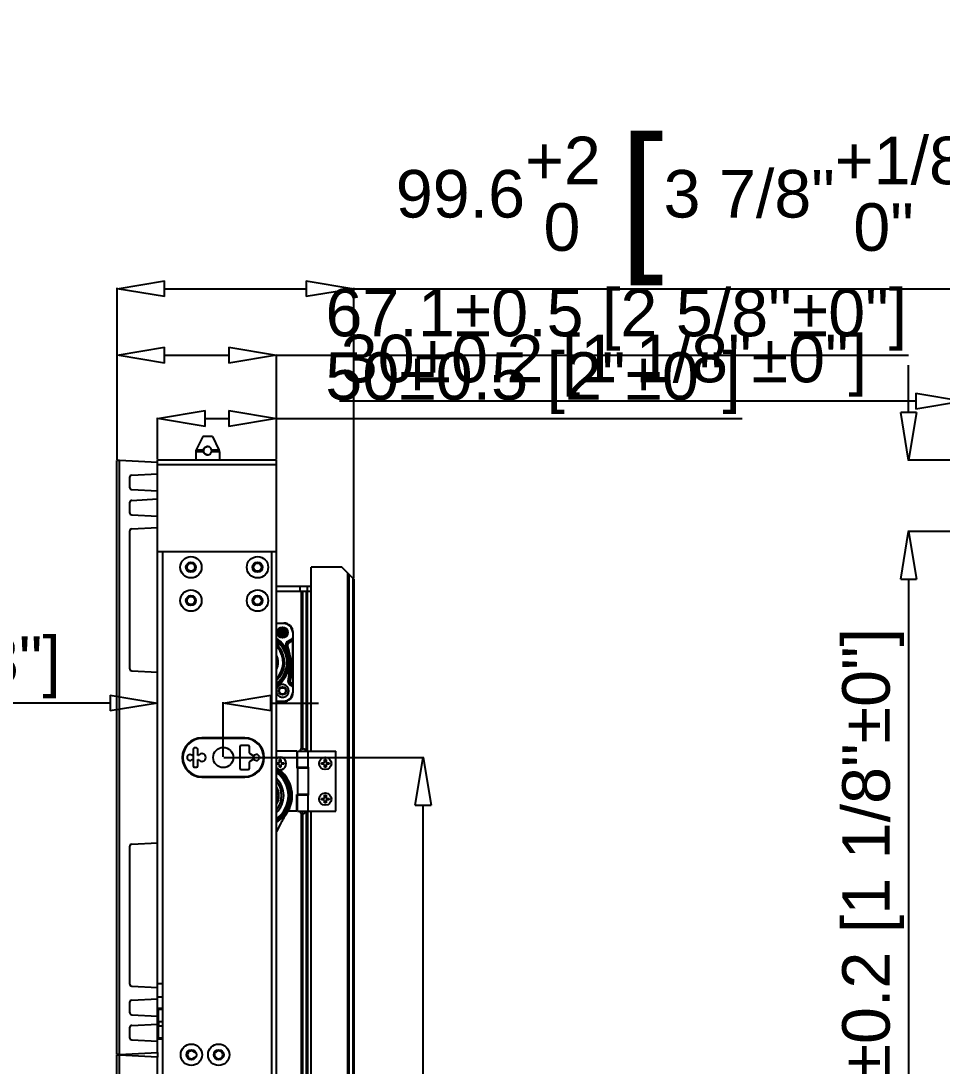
# Model space of a CAD drawing. Header units: millimetres. Extents: x -3132 to 28633, y 682 to 5849.
# Drawn here: x 2883.7 to 3271.2, y 2321.5 to 2761 of the extents above; entities that cross this region are included whole.
import ezdxf

# ---------------------------------------------------------------- set-up
doc = ezdxf.new("R2010")
doc.units = ezdxf.units.MM
doc.styles.get("Standard").update_dxf_attribs({"font": 'arial.ttf'})
doc.dimstyles.new('ISO_25-10', dxfattribs={"dimtxt": 20, "dimasz": 20, "dimexe": 0.3, "dimexo": 0.3, "dimgap": 2, "dimtad": 1, "dimrnd": 0.0001, "dimdsep": 46, "dimtxsty": 'Standard', "dimblk": 'CLOSEDBLANK', "dimcen": 0.1, "dimclrd": 256, "dimclre": 256, "dimclrt": 256, "dimadec": 0, "dimazin": 2, "dimtm": 1e-09, "dimtfac": 1, "dimtofl": 0, "dimtmove": 0, "dimatfit": 3, "dimldrblk": 'CLOSEDBLANK', "dimfxl": 1, "dimtolj": 1, "dimarcsym": 0})

# ---------------------------------------------------------------- blocks, each defined once
blk = doc.blocks.new('_ClosedBlank')
at = {"color": 0, "linetype": 'ByBlock', "lineweight": -2}
for p, q in [((-1, 0.167), (0, 0)), ((-1, 0.167), (-1, -0.167)), ((0, 0), (-1, -0.167))]:
    blk.add_line(p, q, dxfattribs=at)
blk = doc.blocks.new('*D192')
at = {"lineweight": -2, "transparency": 16777216}
for p, q in [((2924.16, 2576.46), (2924.16, 2648.69)), ((2944.16, 2648.39), (3003.76, 2648.39)), ((3023.76, 2526.56), (3023.76, 2648.69)), ((3023.76, 2648.39), (3307.42, 2648.39))]:
    blk.add_line(p, q, dxfattribs=at)
at = {"layer": 'Defpoints', "color": 0, "transparency": 16777216}
for p in [(3023.76, 2648.39), (2924.16, 2576.16), (3023.76, 2526.26)]:
    blk.add_point(p, dxfattribs=at)
at = {"lineweight": -2, "transparency": 16777216, "xscale": 20, "yscale": 20, "zscale": 20, "rotation": 180}
blk.add_blockref('_ClosedBlank', (2924.16, 2648.39), dxfattribs=at)
at = {"lineweight": -2, "transparency": 16777216, "xscale": 20, "yscale": 20, "zscale": 20}
blk.add_blockref('_ClosedBlank', (3023.76, 2648.39), dxfattribs=at)
at = {"transparency": 16777216, "insert": (3175.59, 2681.06), "char_height": 20, "attachment_point": 5}
blk.add_mtext('\\A1;99.6\\S+2^  0; {\\o\\l\\H48.000000;[}3 7/8"\\S+1\\/8"^  0";{\\o\\l\\H48.000000;]}', dxfattribs=at)
blk = doc.blocks.new('*D193')
at = {"lineweight": -2, "transparency": 16777216}
for p, q in [((2924.16, 2576.46), (2924.16, 2620.71)), ((2944.16, 2620.41), (2971.26, 2620.41)), ((2991.26, 2576.56), (2991.26, 2620.71)), ((2991.26, 2620.41), (3257.09, 2620.41))]:
    blk.add_line(p, q, dxfattribs=at)
at = {"layer": 'Defpoints', "color": 0, "transparency": 16777216}
for p in [(2991.26, 2620.41), (2924.16, 2576.16), (2991.26, 2576.26)]:
    blk.add_point(p, dxfattribs=at)
at = {"lineweight": -2, "transparency": 16777216, "xscale": 20, "yscale": 20, "zscale": 20, "rotation": 180}
blk.add_blockref('_ClosedBlank', (2924.16, 2620.41), dxfattribs=at)
at = {"lineweight": -2, "transparency": 16777216, "xscale": 20, "yscale": 20, "zscale": 20}
blk.add_blockref('_ClosedBlank', (2991.26, 2620.41), dxfattribs=at)
at = {"transparency": 16777216, "insert": (3134.17, 2635.36), "char_height": 20, "attachment_point": 5}
blk.add_mtext('\\A1;67.1±0.5 [2 5/8"±0"]', dxfattribs=at)
blk = doc.blocks.new('*D199')
at = {"lineweight": -2, "transparency": 16777216}
for p, q in [((3260.15, 2601.06), (3017.75, 2601.06)), ((3280.15, 2576.56), (3280.15, 2601.36)), ((3310.15, 2546.56), (3310.15, 2601.36)), ((3330.15, 2601.06), (3350.15, 2601.06))]:
    blk.add_line(p, q, dxfattribs=at)
at = {"layer": 'Defpoints', "color": 0, "transparency": 16777216}
for p in [(3280.15, 2601.06), (3280.15, 2576.26), (3310.15, 2546.26)]:
    blk.add_point(p, dxfattribs=at)
at = {"lineweight": -2, "transparency": 16777216, "xscale": 20, "yscale": 20, "zscale": 20}
blk.add_blockref('_ClosedBlank', (3280.15, 2601.06), dxfattribs=at)
at = {"lineweight": -2, "transparency": 16777216, "xscale": 20, "yscale": 20, "zscale": 20, "rotation": 180}
blk.add_blockref('_ClosedBlank', (3310.15, 2601.06), dxfattribs=at)
at = {"transparency": 16777216, "insert": (3128.95, 2616.01), "char_height": 20, "attachment_point": 5}
blk.add_mtext('\\A1;30±0.2 [1 1/8"±0"]', dxfattribs=at)
blk = doc.blocks.new('*D200')
at = {"lineweight": -2, "transparency": 16777216}
for p, q in [((3257.12, 2596.26), (3257.12, 2616.26)), ((3279.85, 2576.26), (3256.82, 2576.26)), ((3309.85, 2546.26), (3256.82, 2546.26)), ((3257.12, 2526.26), (3257.12, 2283.86))]:
    blk.add_line(p, q, dxfattribs=at)
at = {"layer": 'Defpoints', "color": 0, "transparency": 16777216}
for p in [(3280.15, 2576.26), (3257.12, 2546.26), (3310.15, 2546.26)]:
    blk.add_point(p, dxfattribs=at)
at = {"lineweight": -2, "transparency": 16777216, "xscale": 20, "yscale": 20, "zscale": 20}
for p, rotation in [((3257.12, 2576.26), 270), ((3257.12, 2546.26), 90)]:
    blk.add_blockref('_ClosedBlank', p, dxfattribs=dict(at, rotation=rotation))
at = {"transparency": 16777216, "insert": (3242.18, 2395.06), "char_height": 20, "attachment_point": 5, "rotation": 90}
blk.add_mtext('\\A1;30±0.2 [1 1/8"±0"]', dxfattribs=at)
blk = doc.blocks.new('*D206')
at = {"lineweight": -2, "transparency": 16777216}
for p, q in [((2969.16, 2451.26), (3053.24, 2451.26)), ((3052.94, 1971.26), (3052.94, 2431.26)), ((2969.16, 1951.26), (3053.24, 1951.26))]:
    blk.add_line(p, q, dxfattribs=at)
at = {"layer": 'Defpoints', "color": 0, "transparency": 16777216}
for p in [(2968.86, 2451.26), (3052.94, 2451.26), (2968.86, 1951.26)]:
    blk.add_point(p, dxfattribs=at)
at = {"lineweight": -2, "transparency": 16777216, "xscale": 20, "yscale": 20, "zscale": 20}
for p, rotation in [((3052.94, 2451.26), 90), ((3052.94, 1951.26), 270)]:
    blk.add_blockref('_ClosedBlank', p, dxfattribs=dict(at, rotation=rotation))
at = {"transparency": 16777216, "insert": (3037.99, 2201.26), "char_height": 20, "attachment_point": 5, "rotation": 90}
blk.add_mtext('\\A1;500 [1\'-7 5/8"]', dxfattribs=at)
blk = doc.blocks.new('*D211')
at = {"lineweight": -2, "transparency": 16777216}
for p, q in [((2941.26, 2576.56), (2941.26, 2594.13)), ((2961.26, 2593.83), (2971.26, 2593.83)), ((2991.26, 2576.56), (2991.26, 2594.13)), ((2991.26, 2593.83), (3187.07, 2593.83))]:
    blk.add_line(p, q, dxfattribs=at)
at = {"layer": 'Defpoints', "color": 0, "transparency": 16777216}
for p in [(2991.26, 2593.83), (2941.26, 2576.26), (2991.26, 2576.26)]:
    blk.add_point(p, dxfattribs=at)
at = {"lineweight": -2, "transparency": 16777216, "xscale": 20, "yscale": 20, "zscale": 20, "rotation": 180}
blk.add_blockref('_ClosedBlank', (2941.26, 2593.83), dxfattribs=at)
at = {"lineweight": -2, "transparency": 16777216, "xscale": 20, "yscale": 20, "zscale": 20}
blk.add_blockref('_ClosedBlank', (2991.26, 2593.83), dxfattribs=at)
at = {"transparency": 16777216, "insert": (3099.17, 2608.65), "char_height": 20, "attachment_point": 5}
blk.add_mtext('\\A1;50±0.5 [2"±0"]', dxfattribs=at)
blk = doc.blocks.new('*D216')
at = {"lineweight": -2, "transparency": 16777216}
for p, q in [((2941.26, 2452.03), (2941.26, 2474.48)), ((2968.86, 2451.56), (2968.86, 2474.48)), ((2921.26, 2474.18), (2750.17, 2474.18)), ((2988.86, 2474.18), (3008.86, 2474.18))]:
    blk.add_line(p, q, dxfattribs=at)
at = {"layer": 'Defpoints', "color": 0, "transparency": 16777216}
for p in [(2941.26, 2474.18), (2941.26, 2451.73), (2968.86, 2451.26)]:
    blk.add_point(p, dxfattribs=at)
at = {"lineweight": -2, "transparency": 16777216, "xscale": 20, "yscale": 20, "zscale": 20}
blk.add_blockref('_ClosedBlank', (2941.26, 2474.18), dxfattribs=at)
at = {"lineweight": -2, "transparency": 16777216, "xscale": 20, "yscale": 20, "zscale": 20, "rotation": 180}
blk.add_blockref('_ClosedBlank', (2968.86, 2474.18), dxfattribs=at)
at = {"transparency": 16777216, "insert": (2825.71, 2489.13), "char_height": 20, "attachment_point": 5}
blk.add_mtext('\\A1;27.6 [1 1/8"]', dxfattribs=at)

msp = doc.modelspace()

# ---------------------------------------------------------------- linework, layer by layer
at = {"linetype": 'Continuous'}
for p, q in [((2960.259, 2586.259), (2957.47, 2580.681)), ((2964.259, 2586.259), (2960.259, 2586.259)), ((2964.259, 2586.259), (2967.048, 2580.681)), ((2957.259, 2579.787), (2957.259, 2576.259)), ((2960.558, 2579.787), (2957.259, 2579.787)), ((2957.47, 2580.681), (2960.546, 2580.681)), ((2960.493, 2580.257), (2960.494, 2580.241)), ((2960.525, 2580.257), (2960.525, 2580.259)), ((2960.525, 2580.241), (2960.525, 2580.257)), ((2967.259, 2579.787), (2963.928, 2579.787)), ((2963.942, 2580.681), (2967.048, 2580.681)), ((2963.993, 2580.257), (2963.993, 2580.259)), ((2963.993, 2580.241), (2963.993, 2580.257)), ((2967.259, 2579.787), (2967.259, 2576.259)), ((2924.159, 2326.359), (2924.159, 2576.159)), ((2925.259, 2576.159), (2924.159, 2576.159)), ((2925.259, 2326.359), (2925.259, 2576.159)), ((2941.259, 2575.32), (2925.259, 2576.159)), ((2941.259, 2327.197), (2941.259, 2576.259)), ((2991.259, 2576.259), (2941.259, 2576.259)), ((2991.259, 1826.259), (2991.259, 2576.259)), ((2991.259, 2574.259), (2941.259, 2574.259)), ((2929.459, 2568.99), (2929.459, 2564.888)), ((2930.407, 2569.988), (2941.259, 2570.557)), ((2930.407, 2563.889), (2941.259, 2563.32)), ((2929.459, 2558.388), (2929.459, 2554.286)), ((2930.407, 2559.387), (2941.259, 2559.956)), ((2930.407, 2553.287), (2941.259, 2552.719)), ((2929.459, 2546.388), (2929.459, 2488.719)), ((2930.407, 2547.387), (2941.259, 2547.956)), ((2991.259, 2537.759), (2941.259, 2537.759)), ((2943.259, 2537.759), (2943.259, 1864.759)), ((2989.259, 1864.759), (2989.259, 2537.759)), ((3005.759, 2453.859), (3005.759, 2531.259)), ((3018.759, 2531.259), (3005.759, 2531.259)), ((3023.759, 2526.259), (3018.759, 2531.259)), ((3021.259, 1876.759), (3021.259, 2528.759)), ((3021.759, 1877.259), (3021.759, 2528.259)), ((2991.259, 2523.259), (3005.759, 2523.259)), ((3001.259, 2521.259), (3001.259, 2523.259)), ((3004.259, 2453.859), (3004.259, 2523.259)), ((3023.333, 2526.685), (3023.333, 1878.832)), ((3023.759, 2526.259), (3023.759, 1879.259)), ((2991.259, 2521.259), (3005.759, 2521.259)), ((3001.759, 2454.859), (3001.759, 2521.259)), ((3002.259, 2454.859), (3002.259, 2521.259)), ((3003.759, 2521.259), (3003.759, 2453.859)), ((2991.259, 2507.759), (2994.259, 2507.759)), ((2994.259, 2507.559), (2991.259, 2507.559)), ((2994.259, 2507.559), (2994.259, 2507.759)), ((2992.19, 2503.435), (2991.996, 2503.388)), ((2992.19, 2503.435), (2992.19, 2503.335)), ((2992.19, 2503.435), (2994.309, 2503.435)), ((2992.19, 2503.335), (2994.309, 2503.335)), ((2992.19, 2503.322), (2992.19, 2503.235)), ((2992.19, 2503.235), (2994.309, 2503.235)), ((2992.357, 2502.659), (2992.512, 2502.785)), ((2992.512, 2502.985), (2992.512, 2502.785)), ((2994.309, 2502.985), (2992.512, 2502.985)), ((2994.309, 2502.885), (2992.512, 2502.885)), ((2992.512, 2502.785), (2994.31, 2502.785)), ((2992.815, 2503.995), (2992.918, 2503.839)), ((2992.918, 2503.839), (2993.077, 2503.731)), ((2993.077, 2504.036), (2993.153, 2503.971)), ((2993.077, 2503.731), (2993.26, 2503.695)), ((2993.26, 2504.655), (2993.08, 2504.62)), ((2993.153, 2503.971), (2993.259, 2503.945)), ((2993.242, 2504.2), (2993.259, 2504.205)), ((2993.259, 2504.755), (2993.259, 2504.855)), ((2995.056, 2504.855), (2993.259, 2504.855)), ((2993.259, 2504.655), (2993.259, 2504.755)), ((2993.259, 2504.755), (2995.056, 2504.755)), ((2993.259, 2504.405), (2993.259, 2504.205)), ((2995.378, 2504.405), (2993.259, 2504.405)), ((2995.378, 2504.305), (2993.259, 2504.305)), ((2995.378, 2504.205), (2993.259, 2504.205)), ((2993.259, 2504.145), (2993.259, 2503.945)), ((2994.31, 2504.145), (2993.259, 2504.145)), ((2993.259, 2504.045), (2994.309, 2504.045)), ((2993.259, 2503.945), (2994.309, 2503.945)), ((2993.26, 2503.695), (2993.259, 2503.495)), ((2994.309, 2503.595), (2993.259, 2503.595)), ((2993.259, 2503.495), (2994.309, 2503.495)), ((2993.26, 2504.655), (2995.056, 2504.655)), ((2994.309, 2503.695), (2993.26, 2503.695)), ((2994.309, 2504.145), (2994.309, 2504.045)), ((2994.309, 2503.945), (2994.309, 2504.045)), ((2994.309, 2503.945), (2994.497, 2503.907)), ((2994.309, 2503.495), (2994.309, 2503.695)), ((2994.416, 2503.669), (2994.309, 2503.695)), ((2994.326, 2503.441), (2994.309, 2503.435)), ((2994.309, 2503.435), (2994.309, 2503.335)), ((2994.309, 2503.235), (2994.309, 2503.322)), ((2994.5, 2503.025), (2994.309, 2502.985)), ((2994.309, 2502.985), (2994.309, 2502.885)), ((2994.309, 2502.885), (2994.309, 2502.785)), ((2994.492, 2503.604), (2994.416, 2503.669)), ((2995.056, 2504.855), (2995.212, 2504.981)), ((2995.056, 2504.655), (2995.056, 2504.855)), ((2995.378, 2504.319), (2995.378, 2504.405)), ((2995.378, 2504.205), (2995.378, 2504.305)), ((2995.573, 2504.252), (2995.378, 2504.205)), ((2997.633, 2501.056), (2995.941, 2500.079)), ((2996.034, 2499.917), (2997.726, 2500.894)), ((2997.726, 2500.894), (2997.633, 2501.056)), ((2997.726, 2500.894), (2997.726, 2500.431)), ((2998.059, 2503.759), (2998.059, 2501.83)), ((2998.259, 2503.759), (2998.059, 2503.759)), ((2998.059, 2501.83), (2998.259, 2501.83)), ((2998.259, 2478.759), (2998.259, 2503.759)), ((2995.203, 2498.152), (2995.939, 2498.393)), ((2996.034, 2499.917), (2995.941, 2500.079)), ((2996.237, 2499.571), (2996.034, 2499.917)), ((2997.726, 2500.431), (2996.237, 2499.571)), ((2996.237, 2499.571), (2996.33, 2499.409)), ((2996.33, 2499.409), (2997.819, 2500.269)), ((2997.819, 2500.269), (2997.726, 2500.431)), ((2998.059, 2482.066), (2998.059, 2500.452)), ((2998.259, 2500.452), (2998.059, 2500.452)), ((2996.042, 2494.536), (2996.135, 2494.561)), ((2930.407, 2487.72), (2941.259, 2487.152)), ((2996.586, 2491.278), (2996.489, 2491.278)), ((2996.143, 2483.206), (2996.903, 2483.06)), ((2992.959, 2482.663), (2993.008, 2482.575)), ((2997.078, 2482.677), (2996.691, 2482.006)), ((2996.691, 2482.006), (2997.633, 2481.462)), ((2996.784, 2482.168), (2997.726, 2481.624)), ((2997.726, 2482.087), (2996.985, 2482.515)), ((2997.819, 2482.249), (2997.078, 2482.677)), ((2997.633, 2481.462), (2997.726, 2481.624)), ((2997.726, 2482.087), (2997.819, 2482.249)), ((2997.726, 2482.087), (2997.726, 2481.624)), ((2998.059, 2482.066), (2998.259, 2482.066)), ((2998.059, 2480.688), (2998.059, 2478.759)), ((2998.259, 2480.688), (2998.059, 2480.688)), ((2998.059, 2478.759), (2998.259, 2478.759)), ((2991.259, 2474.959), (2994.259, 2474.959)), ((2994.259, 2474.759), (2991.259, 2474.759)), ((2994.259, 2474.759), (2994.259, 2474.959)), ((2977.859, 2459.509), (2959.859, 2459.509)), ((2977.859, 2459.259), (2959.859, 2459.259)), ((2956.159, 2454.759), (2956.159, 2452.009)), ((2957.659, 2455.259), (2956.659, 2455.259)), ((2958.159, 2452.129), (2958.159, 2454.759)), ((2975.859, 2455.759), (2975.859, 2446.759)), ((2979.359, 2456.259), (2976.359, 2456.259)), ((2979.859, 2453.28), (2979.859, 2455.759)), ((2981.777, 2451.884), (2980.109, 2452.847)), ((2999.759, 2453.859), (2991.259, 2453.859)), ((2999.759, 2453.859), (2999.759, 2446.759)), ((3000.009, 2447.159), (3000.009, 2453.859)), ((3000.009, 2453.859), (3016.259, 2453.859)), ((3002.059, 2454.859), (3002.459, 2454.859)), ((3004.509, 2447.159), (3004.509, 2453.859)), ((3016.259, 2428.659), (3016.259, 2453.859)), ((2956.159, 2452.009), (2955.859, 2452.009)), ((2955.859, 2450.509), (2956.159, 2450.509)), ((2956.159, 2450.509), (2956.159, 2447.759)), ((2958.457, 2452.129), (2958.159, 2452.129)), ((2958.159, 2447.759), (2958.159, 2450.389)), ((2958.159, 2450.389), (2958.457, 2450.389)), ((2979.859, 2446.759), (2979.859, 2449.238)), ((2980.109, 2449.671), (2981.777, 2450.634)), ((2991.259, 2449.079), (2992.139, 2449.079)), ((2992.139, 2448.439), (2991.259, 2448.439)), ((2991.636, 2448.439), (2991.636, 2449.079)), ((2992.439, 2449.379), (2992.439, 2450.359)), ((2992.439, 2450.359), (2993.079, 2450.359)), ((2992.439, 2449.883), (2993.079, 2449.883)), ((2992.439, 2447.159), (2992.439, 2448.139)), ((2993.079, 2450.359), (2993.079, 2449.379)), ((2993.079, 2448.139), (2993.079, 2447.159)), ((2993.379, 2449.079), (2994.359, 2449.079)), ((2994.359, 2448.439), (2993.379, 2448.439)), ((2993.883, 2449.079), (2993.883, 2448.439)), ((2994.359, 2449.079), (2994.359, 2448.439)), ((3010.159, 2448.439), (3010.159, 2449.079)), ((3010.159, 2449.079), (3011.139, 2449.079)), ((3011.139, 2448.439), (3010.159, 2448.439)), ((3010.636, 2448.439), (3010.636, 2449.079)), ((3011.439, 2449.379), (3011.439, 2450.359)), ((3011.439, 2450.359), (3012.079, 2450.359)), ((3011.439, 2449.883), (3012.079, 2449.883)), ((3011.439, 2447.159), (3011.439, 2448.139)), ((3012.079, 2450.359), (3012.079, 2449.379)), ((3012.079, 2448.139), (3012.079, 2447.159)), ((3012.379, 2449.079), (3013.359, 2449.079)), ((3013.359, 2448.439), (3012.379, 2448.439)), ((3012.883, 2449.079), (3012.883, 2448.439)), ((3013.359, 2449.079), (3013.359, 2448.439)), ((2956.659, 2447.259), (2957.659, 2447.259)), ((2976.359, 2446.259), (2979.359, 2446.259)), ((2993.079, 2447.635), (2992.439, 2447.635)), ((2993.079, 2447.159), (2992.439, 2447.159)), ((3004.509, 2446.759), (2999.759, 2446.759)), ((3000.009, 2447.159), (3004.759, 2447.159)), ((3000.009, 2446.759), (3000.009, 2435.759)), ((3001.059, 2447.159), (3001.059, 2446.759)), ((3003.459, 2447.159), (3003.459, 2446.759)), ((3003.759, 2447.159), (3003.759, 2446.759)), ((3004.259, 2447.159), (3004.259, 2446.759)), ((3004.509, 2446.759), (3004.509, 2435.759)), ((3004.759, 2435.359), (3004.759, 2447.159)), ((3012.079, 2447.635), (3011.439, 2447.635)), ((3012.079, 2447.159), (3011.439, 2447.159)), ((2959.859, 2443.259), (2977.859, 2443.259)), ((2959.859, 2443.009), (2977.859, 2443.009)), ((2999.759, 2428.659), (2999.759, 2435.759)), ((3004.509, 2435.759), (2999.759, 2435.759)), ((3000.009, 2428.659), (3000.009, 2435.359)), ((3004.759, 2435.359), (3000.009, 2435.359)), ((3001.059, 2435.759), (3001.059, 2435.359)), ((3003.459, 2435.759), (3003.459, 2435.359)), ((3003.759, 2435.759), (3003.759, 2435.359)), ((3004.259, 2435.759), (3004.259, 2435.359)), ((3004.509, 2428.659), (3004.509, 2435.359)), ((3011.439, 2434.379), (3011.439, 2435.359)), ((3011.439, 2435.359), (3012.079, 2435.359)), ((3011.439, 2434.883), (3012.079, 2434.883)), ((3012.079, 2435.359), (3012.079, 2434.379)), ((3010.159, 2433.439), (3010.159, 2434.079)), ((3010.159, 2434.079), (3011.139, 2434.079)), ((3011.139, 2433.439), (3010.159, 2433.439)), ((3010.636, 2433.439), (3010.636, 2434.079)), ((3011.439, 2432.159), (3011.439, 2433.139)), ((3012.079, 2432.635), (3011.439, 2432.635)), ((3012.079, 2432.159), (3011.439, 2432.159)), ((3012.079, 2433.139), (3012.079, 2432.159)), ((3012.379, 2434.079), (3013.359, 2434.079)), ((3013.359, 2433.439), (3012.379, 2433.439)), ((3012.883, 2434.079), (3012.883, 2433.439)), ((3013.359, 2434.079), (3013.359, 2433.439)), ((2999.759, 2428.659), (2996.106, 2428.659)), ((3000.009, 2428.659), (3016.259, 2428.659)), ((3001.759, 2214.859), (3001.759, 2427.659)), ((3002.459, 2427.659), (3002.059, 2427.659)), ((3002.259, 2214.859), (3002.259, 2427.659)), ((3003.759, 2428.659), (3003.759, 2213.859)), ((3004.259, 2428.659), (3004.259, 2213.859)), ((3005.759, 2213.859), (3005.759, 2428.659)), ((2992.914, 2423.38), (2991.259, 2420.106)), ((2929.459, 2413.801), (2929.459, 2356.13)), ((2930.407, 2414.8), (2941.259, 2415.369)), ((2943.259, 2356.06), (2941.259, 2356.06)), ((2930.407, 2355.131), (2941.259, 2354.562)), ((2929.459, 2348.232), (2929.459, 2344.13)), ((2930.407, 2349.23), (2941.259, 2349.799)), ((2943.259, 2350.458), (2941.259, 2350.458)), ((2930.407, 2343.131), (2941.259, 2342.562)), ((2943.259, 2345.715), (2941.259, 2345.715)), ((2941.359, 2344.959), (2941.659, 2345.259)), ((2941.359, 2340.259), (2941.359, 2344.959)), ((2941.659, 2340.259), (2941.659, 2345.259)), ((2943.259, 2345.259), (2941.659, 2345.259)), ((2930.407, 2338.629), (2941.259, 2339.197)), ((2941.359, 2340.259), (2943.259, 2340.259)), ((2941.359, 2333.559), (2941.359, 2338.259)), ((2943.259, 2338.259), (2941.359, 2338.259)), ((2941.409, 2338.259), (2941.409, 2340.259)), ((2941.659, 2333.259), (2941.659, 2338.259)), ((2941.709, 2338.259), (2941.709, 2340.259)), ((2929.459, 2337.63), (2929.459, 2333.528)), ((2930.407, 2332.529), (2941.259, 2331.961)), ((2943.259, 2332.802), (2941.259, 2332.802)), ((2941.359, 2333.559), (2941.659, 2333.259)), ((2943.259, 2333.259), (2941.659, 2333.259)), ((2925.259, 2326.359), (2924.159, 2326.359)), ((2924.159, 2076.359), (2924.159, 2326.159)), ((2925.259, 2326.159), (2924.159, 2326.159)), ((2925.259, 2326.359), (2941.259, 2327.197)), ((2925.259, 2076.359), (2925.259, 2326.159)), ((2941.259, 2325.32), (2925.259, 2326.159)), ((2941.259, 2327.197), (2941.259, 2325.32)), ((2941.259, 2077.197), (2941.259, 2325.32)), ((2956.888, 2327.084), (2957.237, 2327.285)), ((2957.237, 2325.232), (2956.888, 2325.434)), ((2965.181, 2327.285), (2965.53, 2327.084)), ((2965.53, 2325.434), (2965.181, 2325.232))]:
    msp.add_line(p, q, dxfattribs=at)
for points in [[(2960.546, 2580.681), (2960.517, 2580.542), (2960.499, 2580.401), (2960.493, 2580.257)], [(2960.494, 2580.241), (2960.502, 2580.088), (2960.523, 2579.938), (2960.558, 2579.787)], [(2960.525, 2580.259), (2960.531, 2580.402), (2960.548, 2580.542), (2960.576, 2580.681)], [(2960.59, 2579.787), (2960.555, 2579.938), (2960.534, 2580.088), (2960.525, 2580.241)], [(2962.245, 2582.009), (2962.07, 2582), (2961.751, 2581.938), (2961.453, 2581.82), (2961.195, 2581.659), (2960.973, 2581.461), (2960.797, 2581.242), (2960.652, 2580.984), (2960.546, 2580.681)], [(2962.242, 2578.509), (2961.93, 2578.537), (2961.622, 2578.622), (2961.332, 2578.765), (2961.069, 2578.961), (2960.846, 2579.205), (2960.675, 2579.482), (2960.558, 2579.787)], [(2960.576, 2580.681), (2960.684, 2580.99), (2960.838, 2581.26), (2961.029, 2581.489), (2961.263, 2581.688), (2961.524, 2581.84), (2961.815, 2581.948), (2962.128, 2582.003), (2962.245, 2582.008)], [(2960.59, 2579.787), (2960.703, 2579.491), (2960.87, 2579.217), (2961.091, 2578.971), (2961.355, 2578.771), (2961.649, 2578.625), (2961.961, 2578.538), (2962.242, 2578.512)], [(2962.242, 2578.509), (2962.553, 2578.537), (2962.863, 2578.623), (2963.153, 2578.764), (2963.415, 2578.96), (2963.638, 2579.203), (2963.812, 2579.483), (2963.928, 2579.787)], [(2963.942, 2580.681), (2963.834, 2580.99), (2963.68, 2581.26), (2963.49, 2581.489), (2963.255, 2581.688), (2962.995, 2581.84), (2962.704, 2581.948), (2962.391, 2582.003), (2962.245, 2582.009)], [(2963.928, 2579.787), (2963.964, 2579.938), (2963.985, 2580.088), (2963.993, 2580.241)], [(2963.993, 2580.259), (2963.988, 2580.402), (2963.971, 2580.542), (2963.942, 2580.681)], [(2992.818, 2504.363), (2992.78, 2504.179), (2992.815, 2503.995)], [(2993.08, 2504.62), (2992.923, 2504.516), (2992.818, 2504.363)], [(2993.076, 2504.313), (2993.034, 2504.224), (2993.035, 2504.122), (2993.077, 2504.036)], [(2993.259, 2504.405), (2993.153, 2504.379), (2993.076, 2504.313)], [(2993.259, 2504.145), (2993.242, 2504.151), (2993.231, 2504.165), (2993.231, 2504.185), (2993.242, 2504.2)], [(2994.309, 2503.495), (2994.326, 2503.49), (2994.337, 2503.475), (2994.337, 2503.456), (2994.326, 2503.441)], [(2994.309, 2503.235), (2994.415, 2503.261), (2994.493, 2503.327)], [(2994.493, 2503.327), (2994.534, 2503.417), (2994.533, 2503.518), (2994.492, 2503.604)], [(2994.497, 2503.907), (2994.65, 2503.802), (2994.752, 2503.651)], [(2994.755, 2503.287), (2994.655, 2503.133), (2994.5, 2503.025)], [(2994.752, 2503.651), (2994.789, 2503.469), (2994.755, 2503.287)], [(2998.059, 2501.83), (2998.028, 2501.588), (2997.94, 2501.37), (2997.805, 2501.19), (2997.633, 2501.056)], [(2997.726, 2500.894), (2997.943, 2501.058), (2998.112, 2501.278), (2998.221, 2501.541), (2998.259, 2501.83)], [(2997.726, 2500.431), (2997.944, 2500.606), (2998.11, 2500.837), (2998.22, 2501.115), (2998.259, 2501.43)], [(2998.059, 2500.452), (2998.153, 2500.744), (2998.228, 2501.067), (2998.259, 2501.43)], [(2997.819, 2500.269), (2997.901, 2500.321), (2997.981, 2500.382), (2998.059, 2500.452)], [(2996.042, 2494.536), (2996.291, 2493.464), (2996.44, 2492.378), (2996.489, 2491.278)], [(2996.586, 2491.278), (2996.516, 2492.383), (2996.366, 2493.478), (2996.135, 2494.561)], [(2992.959, 2482.663), (2992.957, 2482.664), (2992.954, 2482.665), (2992.95, 2482.664)], [(2997.633, 2481.462), (2997.805, 2481.328), (2997.94, 2481.148), (2998.028, 2480.93), (2998.059, 2480.688)], [(2998.259, 2481.088), (2998.22, 2481.403), (2998.11, 2481.681), (2997.943, 2481.912), (2997.726, 2482.087)], [(2998.259, 2480.688), (2998.221, 2480.977), (2998.112, 2481.24), (2997.943, 2481.46), (2997.726, 2481.624)], [(2998.059, 2482.066), (2997.981, 2482.137), (2997.901, 2482.198), (2997.819, 2482.249)], [(2998.259, 2481.088), (2998.228, 2481.45), (2998.153, 2481.774), (2998.059, 2482.066)]]:
    msp.add_lwpolyline(points, dxfattribs=at)
for centre, radius in [((2955.259, 2531.259), 4.5), ((2983.259, 2531.259), 4.5), ((2955.259, 2531.259), 2.1), ((2955.259, 2531.259), 1.65), ((2983.259, 2531.259), 2.1), ((2983.259, 2531.259), 1.65), ((2955.259, 2517.259), 4.5), ((2955.259, 2517.259), 2.1), ((2955.259, 2517.259), 1.65), ((2983.259, 2517.259), 4.5), ((2983.259, 2517.259), 2.1), ((2983.259, 2517.259), 1.65), ((2993.784, 2503.82), 2.29), ((2993.784, 2503.82), 2.19), ((2993.784, 2503.82), 2.09), ((2993.759, 2479.259), 1.7), ((2993.759, 2479.259), 1.35), ((2968.859, 2451.259), 4.25), ((3011.759, 2448.759), 2.6), ((3011.759, 2433.759), 2.6), ((2955.459, 2326.259), 4.5), ((2966.959, 2326.259), 4.5), ((2955.459, 2326.259), 2.1), ((2966.959, 2326.259), 2.1)]:
    msp.add_circle(centre, radius, dxfattribs=at)
for centre, radius, start, end in [((2959.259, 2579.787), 2, 153.43495, 180), ((2965.259, 2579.787), 2, 0, 26.56505), ((2930.459, 2568.99), 1, 93, 180), ((2930.459, 2564.888), 1, 180, 267), ((2930.459, 2558.388), 1, 93, 180), ((2930.459, 2554.286), 1, 180, 267), ((2930.459, 2546.388), 1, 93, 180), ((2993.784, 2503.82), 1.84, 39.13115, 193.57725), ((2993.784, 2503.82), 1.74, 39.13115, 193.57725), ((2993.784, 2503.82), 1.64, 39.13105, 193.57725), ((2994.259, 2503.759), 4, 0, 90), ((2994.259, 2503.759), 3.8, 360, 90), ((2984.259, 2491.259), 12.23, 15.54057, 54.99307), ((2984.259, 2491.259), 12.327, 15.54017, 55.29466), ((2992.19, 2503.435), 0.2, 193.57725, 270), ((2992.19, 2503.435), 0.1, 193.57725, 270), ((2992.512, 2502.785), 0.2, 89.99413, 219.13115), ((2993.784, 2503.82), 1.84, 219.13115, 13.57725), ((2992.512, 2502.785), 0.1, 90, 219.13115), ((2993.784, 2503.82), 1.74, 219.13115, 13.57725), ((2993.784, 2503.82), 1.64, 219.13114, 13.57725), ((2993.26, 2504.175), 0.68, 90.04075, 269.96215), ((2993.26, 2504.175), 0.58, 90.01849, 269.98192), ((2993.259, 2504.175), 0.13, 89.97921, 270.02915), ((2994.309, 2503.465), 0.58, 270.01812, 89.98181), ((2994.309, 2503.465), 0.13, 270.00123, 90.03098), ((2994.309, 2503.465), 0.68, 270.04855, 89.95214), ((2995.056, 2504.855), 0.2, 269.99413, 39.13115), ((2995.056, 2504.855), 0.1, 270, 39.13115), ((2995.378, 2504.205), 0.2, 13.57725, 90), ((2995.378, 2504.205), 0.1, 13.57725, 90), ((2991.154, 2498.153), 1, 312.06047, 83.72383), ((2984.259, 2491.259), 11.35, 308.16669, 51.80612), ((2984.259, 2491.259), 11.64, 307.09532, 52.89405), ((2984.259, 2491.259), 9.75, 316.10461, 39.12093), ((2984.259, 2491.259), 10.35, 312.78625, 40.4359), ((2996.759, 2498.661), 1.637, 119.99126, 198.11727), ((2966.821, 2488.865), 29.863, 10.9958, 18.11727), ((2996.759, 2498.661), 1.451, 119.99014, 198.11727), ((2966.821, 2488.865), 30.049, 349.07632, 18.11727), ((2996.759, 2498.661), 1.049, 119.87548, 198.11727), ((2966.821, 2488.865), 30.451, 349.07632, 18.11727), ((2996.759, 2498.661), 0.863, 119.84697, 198.11727), ((2966.821, 2488.865), 30.637, 349.07632, 18.11727), ((2984.259, 2491.259), 7.457, 340.09344, 19.36068), ((2984.259, 2491.259), 7.663, 336.45153, 23.74272), ((2984.259, 2491.259), 7.657, 336.53161, 23.61209), ((2930.459, 2488.719), 1, 180, 267), ((2984.259, 2491.259), 12.23, 315.34169, 0.08948), ((2984.259, 2491.259), 12.327, 315.21129, 0.08988), ((2966.821, 2488.865), 29.863, 349.07632, 4.63425), ((2997.259, 2482.991), 1.137, 169.07632, 240), ((2997.259, 2482.991), 0.951, 169.07632, 240), ((2997.259, 2482.991), 0.549, 169.07632, 240), ((2997.259, 2482.991), 0.363, 169.07632, 240), ((2993.759, 2479.259), 2.7, 200.99975, 159.02109), ((2993.759, 2479.259), 3.4, 102.77124, 137.64413), ((2993.759, 2479.259), 3.5, 103.36056, 135.58495), ((2994.259, 2478.759), 4, 270, 0), ((2994.259, 2478.759), 3.8, 270, 0), ((2993.759, 2468.759), 6, 90, 114.70448), ((2959.859, 2451.259), 8.25, 90, 270), ((2959.859, 2451.259), 8, 90, 270), ((2977.859, 2451.259), 8.25, 270, 90), ((2977.859, 2451.259), 8, 270, 90), ((2954.859, 2451.259), 1.25, 36.8699, 323.1301), ((2956.659, 2454.759), 0.5, 90, 180), ((2957.659, 2454.759), 0.5, 0, 90), ((2959.859, 2451.259), 1.65, 211.82137, 148.17863), ((2976.359, 2455.759), 0.5, 90, 180), ((2979.359, 2455.759), 0.5, 0, 90), ((2980.359, 2453.28), 0.5, 180, 240), ((2982.859, 2451.259), 1.25, 210, 150), ((3002.059, 2453.859), 1, 90, 180), ((3002.459, 2453.859), 1, 0, 90), ((2954.859, 2451.259), 1.5, 329.91871, 30.08129), ((2980.359, 2449.238), 0.5, 120, 180), ((2982.859, 2451.259), 1.5, 150.63082, 210), ((2992.759, 2448.759), 2.6, 270, 125.26665), ((2992.139, 2449.379), 0.3, 270, 0), ((2992.139, 2448.139), 0.3, 0, 90), ((2993.379, 2449.379), 0.3, 180, 270), ((2993.379, 2448.139), 0.3, 90, 180), ((3011.139, 2449.379), 0.3, 270, 0), ((3011.139, 2448.139), 0.3, 0, 90), ((3012.379, 2449.379), 0.3, 180, 270), ((3012.379, 2448.139), 0.3, 90, 180), ((2956.659, 2447.759), 0.5, 180, 270), ((2957.659, 2447.759), 0.5, 270, 0), ((2976.359, 2446.759), 0.5, 180, 270), ((2979.359, 2446.759), 0.5, 270, 0), ((2995.759, 2453.543), 8, 235.65674, 237.83174), ((2984.259, 2435.259), 13.25, 305.81596, 57.99729), ((2984.259, 2435.259), 12, 305.83682, 54.1667), ((2984.259, 2435.259), 12.536, 304.08556, 55.91289), ((2984.259, 2435.259), 13.6, 324.35201, 57.83174), ((2984.259, 2435.259), 10, 314.59323, 45.40677), ((2984.259, 2435.259), 9.15, 320.13727, 39.86839), ((2984.259, 2435.259), 7.5, 339.36897, 20.63103), ((2984.259, 2435.259), 8, 331.55239, 28.45276), ((3011.139, 2434.379), 0.3, 270, 0), ((3011.139, 2433.139), 0.3, 0, 90), ((3012.379, 2434.379), 0.3, 180, 270), ((3012.379, 2433.139), 0.3, 90, 180), ((3019.689, 2409.849), 30, 144.35201, 153.1883), ((3002.059, 2428.659), 1, 180, 270), ((3002.459, 2428.659), 1, 270, 0), ((2984.259, 2433.961), 12.202, 305.06055, 306.51539), ((3021.272, 2383.969), 50, 125.81596, 126.51539), ((2930.459, 2413.801), 1, 93, 180), ((2930.459, 2356.13), 1, 180, 267), ((2930.459, 2348.232), 1, 93, 180), ((2930.459, 2344.13), 1, 180, 267), ((2930.459, 2337.63), 1, 93, 180), ((2930.459, 2333.528), 1, 180, 267), ((2955.459, 2326.259), 1.65, 30, 330), ((2967.259, 2326.259), 2.1, 154.20156, 205.52229), ((2966.959, 2326.259), 1.65, 210, 150)]:
    msp.add_arc(centre, radius, start, end, dxfattribs=at)

# ---------------------------------------------------------------- dimensions: what is measured, and where the dimension line sits
for base, p1, p2, override, picture, middle in [((3023.759, 2648.394), (2924.159, 2576.159), (3023.759, 2526.259), {"dimgap": 2, "dimdec": 1, "dimtol": 1, "dimlim": 0, "dimtp": 2, "dimtm": 0}, '*D192', (3175.589, 2681.057)), ((2991.259, 2620.414), (2924.159, 2576.159), (2991.259, 2576.259), {"dimdec": 1, "dimtol": 1, "dimtp": 0.5, "dimtm": 0.5}, '*D193', (3134.173, 2635.361)), ((3280.154, 2601.061), (3310.154, 2546.259), (3280.154, 2576.259), {"dimgap": 2, "dimtol": 1, "dimlim": 0, "dimtp": 0.2, "dimtm": 0.2}, '*D199', (3128.952, 2616.008)), ((2991.259, 2593.828), (2941.259, 2576.259), (2991.259, 2576.259), {"dimdec": 1, "dimtol": 1, "dimtp": 0.5, "dimtm": 0.5}, '*D211', (3099.166, 2608.645))]:
    dim = msp.add_linear_dim(base=base, p1=p1, p2=p2, dimstyle='ISO_25-10', override=override)
    dim.commit()
    dim.dimension.update_dxf_attribs({"geometry": picture, "text_midpoint": middle})
dim = msp.add_linear_dim(base=(3257.124, 2546.259), p1=(3280.154, 2576.259), p2=(3310.154, 2546.259), angle=90, dimstyle='ISO_25-10', override={"dimtol": 1, "dimtp": 0.2, "dimtm": 0.2})
dim.commit()
dim.dimension.update_dxf_attribs({"geometry": '*D200', "text_midpoint": (3242.177, 2395.057)})
dim = msp.add_linear_dim(base=(2941.259, 2474.182), p1=(2968.859, 2451.259), p2=(2941.259, 2451.728), dimstyle='ISO_25-10')
dim.commit()
dim.dimension.update_dxf_attribs({"geometry": '*D216', "text_midpoint": (2825.712, 2489.129)})
dim = msp.add_linear_dim(base=(3052.939, 2451.259), p1=(2968.859, 1951.259), p2=(2968.859, 2451.259), angle=90, dimstyle='ISO_25-10')
dim.commit()
dim.dimension.update_dxf_attribs({"geometry": '*D206', "text_midpoint": (3037.992, 2201.259)})

doc.saveas('drawing.dxf')
